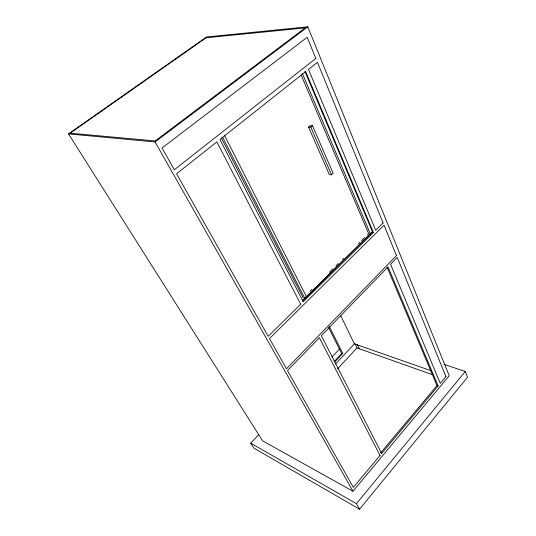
<?xml version="1.0" encoding="UTF-8"?>
<svg xmlns="http://www.w3.org/2000/svg" width="536" height="536" viewBox="0 0 536 536"><rect width="100%" height="100%" fill="white"/><g stroke="black" fill="none" stroke-linecap="round" stroke-linejoin="round"><path stroke-width="0.8" d="M258.734 434.676L250.721 443.165L253.99 448.217L359.582 509.2L467.493 377.243L465.261 371.488L443.909 364.306M359.582 509.2L356.427 503.666L465.261 371.488M381.692 453.49L438.133 385.947L388.044 266.888L321.332 335.697L381.692 453.49L380.634 452.913L436.994 385.572L387.066 267.169M352.976 491.244L449.248 375.756L307.798 26.8L206.548 36.991L68.508 133.886L262.64 440.867L352.976 491.244L155.098 141.966L68.508 133.886M337.64 368.761L357.01 347.931L432.559 374.718M335.502 364.045L354.383 343.864L431.487 370.858M334.243 361.498L341.687 353.572L342.765 353.371L329.278 326.424M334.772 361.894L342.765 353.371M332.005 357.016L339.449 349.13M302.384 301.058L372.553 231.934L304.884 71.335M373.404 232.517L303.202 301.768L219.934 139.474L305.688 71.623L373.404 232.517L372.553 231.934M310.19 291.068L311.979 289.306M329.272 272.308L332.849 268.791M335.831 265.863L338.216 263.518M342.39 259.411L343.583 258.238M358.49 243.585L359.683 242.413M361.472 240.651L364.453 237.723M367.435 234.788L368.627 233.616L301.145 75.007M302.331 300.616L372.688 231.331M331.529 174.803L333.158 173.336L312.508 125.719L310.284 125.612L308.562 127.066L329.325 174.548L331.529 174.803L310.786 127.173L308.562 127.066M310.786 127.173L312.508 125.719M155.098 141.966L307.798 26.8M436.994 385.572L438.133 385.947M250.721 443.165L356.427 503.666M221.348 137.919L303.175 297.969M222.648 137.29L304.857 298.485L306.512 296.857L224.685 135.695M328.628 327.53L341.687 353.572M354.852 343.476L357.01 347.931M340.534 315.289L354.383 343.864M357.231 344.306L359.381 348.775M302.291 73.405L370.369 233.951M380.031 455.473L353.351 487.398L287.51 370.584L319.362 337.734L380.031 455.473M445.952 376.594L440.284 383.374L390.57 264.281L397.216 257.421L445.952 376.594M396.479 255.612L286.499 368.788L269.467 338.578L384.051 225.214L396.479 255.612M300.709 304.22L268.188 336.307L176.579 173.778L216.859 141.906L300.709 304.22M383.113 222.936L375.709 230.239L308.481 69.412L317.439 62.323L383.113 222.936M315.845 58.424L174.321 169.771L162.046 147.996L307.195 37.279L315.845 58.424M305.185 27.919L155.185 140.941L70.203 133.189L206.072 37.768L305.185 27.919"/></g></svg>
